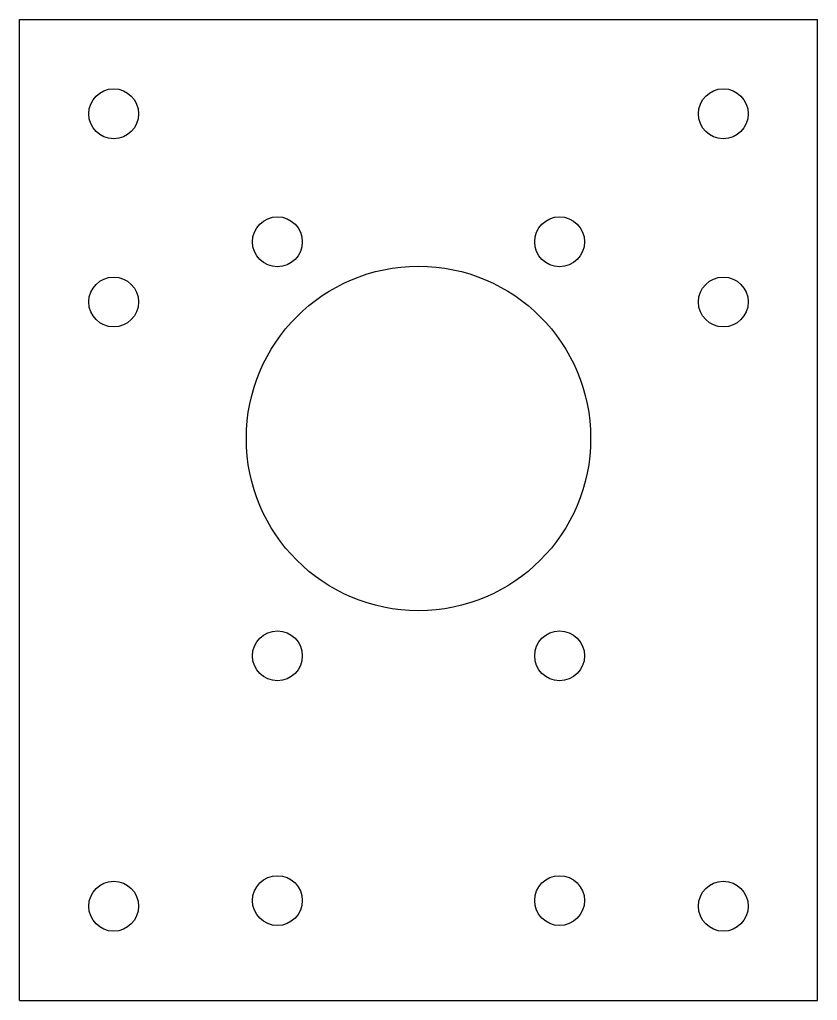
# Model space of a CAD drawing. Extents: x -42 to 42, y -42 to 62.
import ezdxf

# ---------------------------------------------------------------- set-up
doc = ezdxf.new("R2010")
doc.units = 0
doc.layers.get('0').update_dxf_attribs({"linetype": 'continuous'})

# ---------------------------------------------------------------- blocks, each defined once
blk = doc.blocks.new('_X_SMC')
at = {"color": 0}
for p, q in [((-42.4, -42.1), (-42.4, 62.1)), ((-42.4, 62.1), (42.4, 62.1)), ((42.4, -42.1), (42.4, 62.1)), ((-42.4, -42.1), (42.4, -42.1))]:
    blk.add_line(p, q, dxfattribs=at)
for centre, radius in [((-32.4, 52.1), 2.65), ((32.4, 52.1), 2.65), ((-15, 38.5), 2.65), ((15, 38.5), 2.65), ((0, 17.6), 18.3), ((-32.4, 32.1), 2.65), ((32.4, 32.1), 2.65), ((-15, -5.5), 2.65), ((15, -5.5), 2.65), ((-15, -31.5), 2.65), ((15, -31.5), 2.65), ((-32.4, -32.1), 2.65), ((32.4, -32.1), 2.65)]:
    blk.add_circle(centre, radius, dxfattribs=at)

msp = doc.modelspace()

# ---------------------------------------------------------------- block references
at = {"color": 0}
msp.add_blockref('_X_SMC', (0, 0), dxfattribs=at)

doc.saveas('drawing.dxf')
